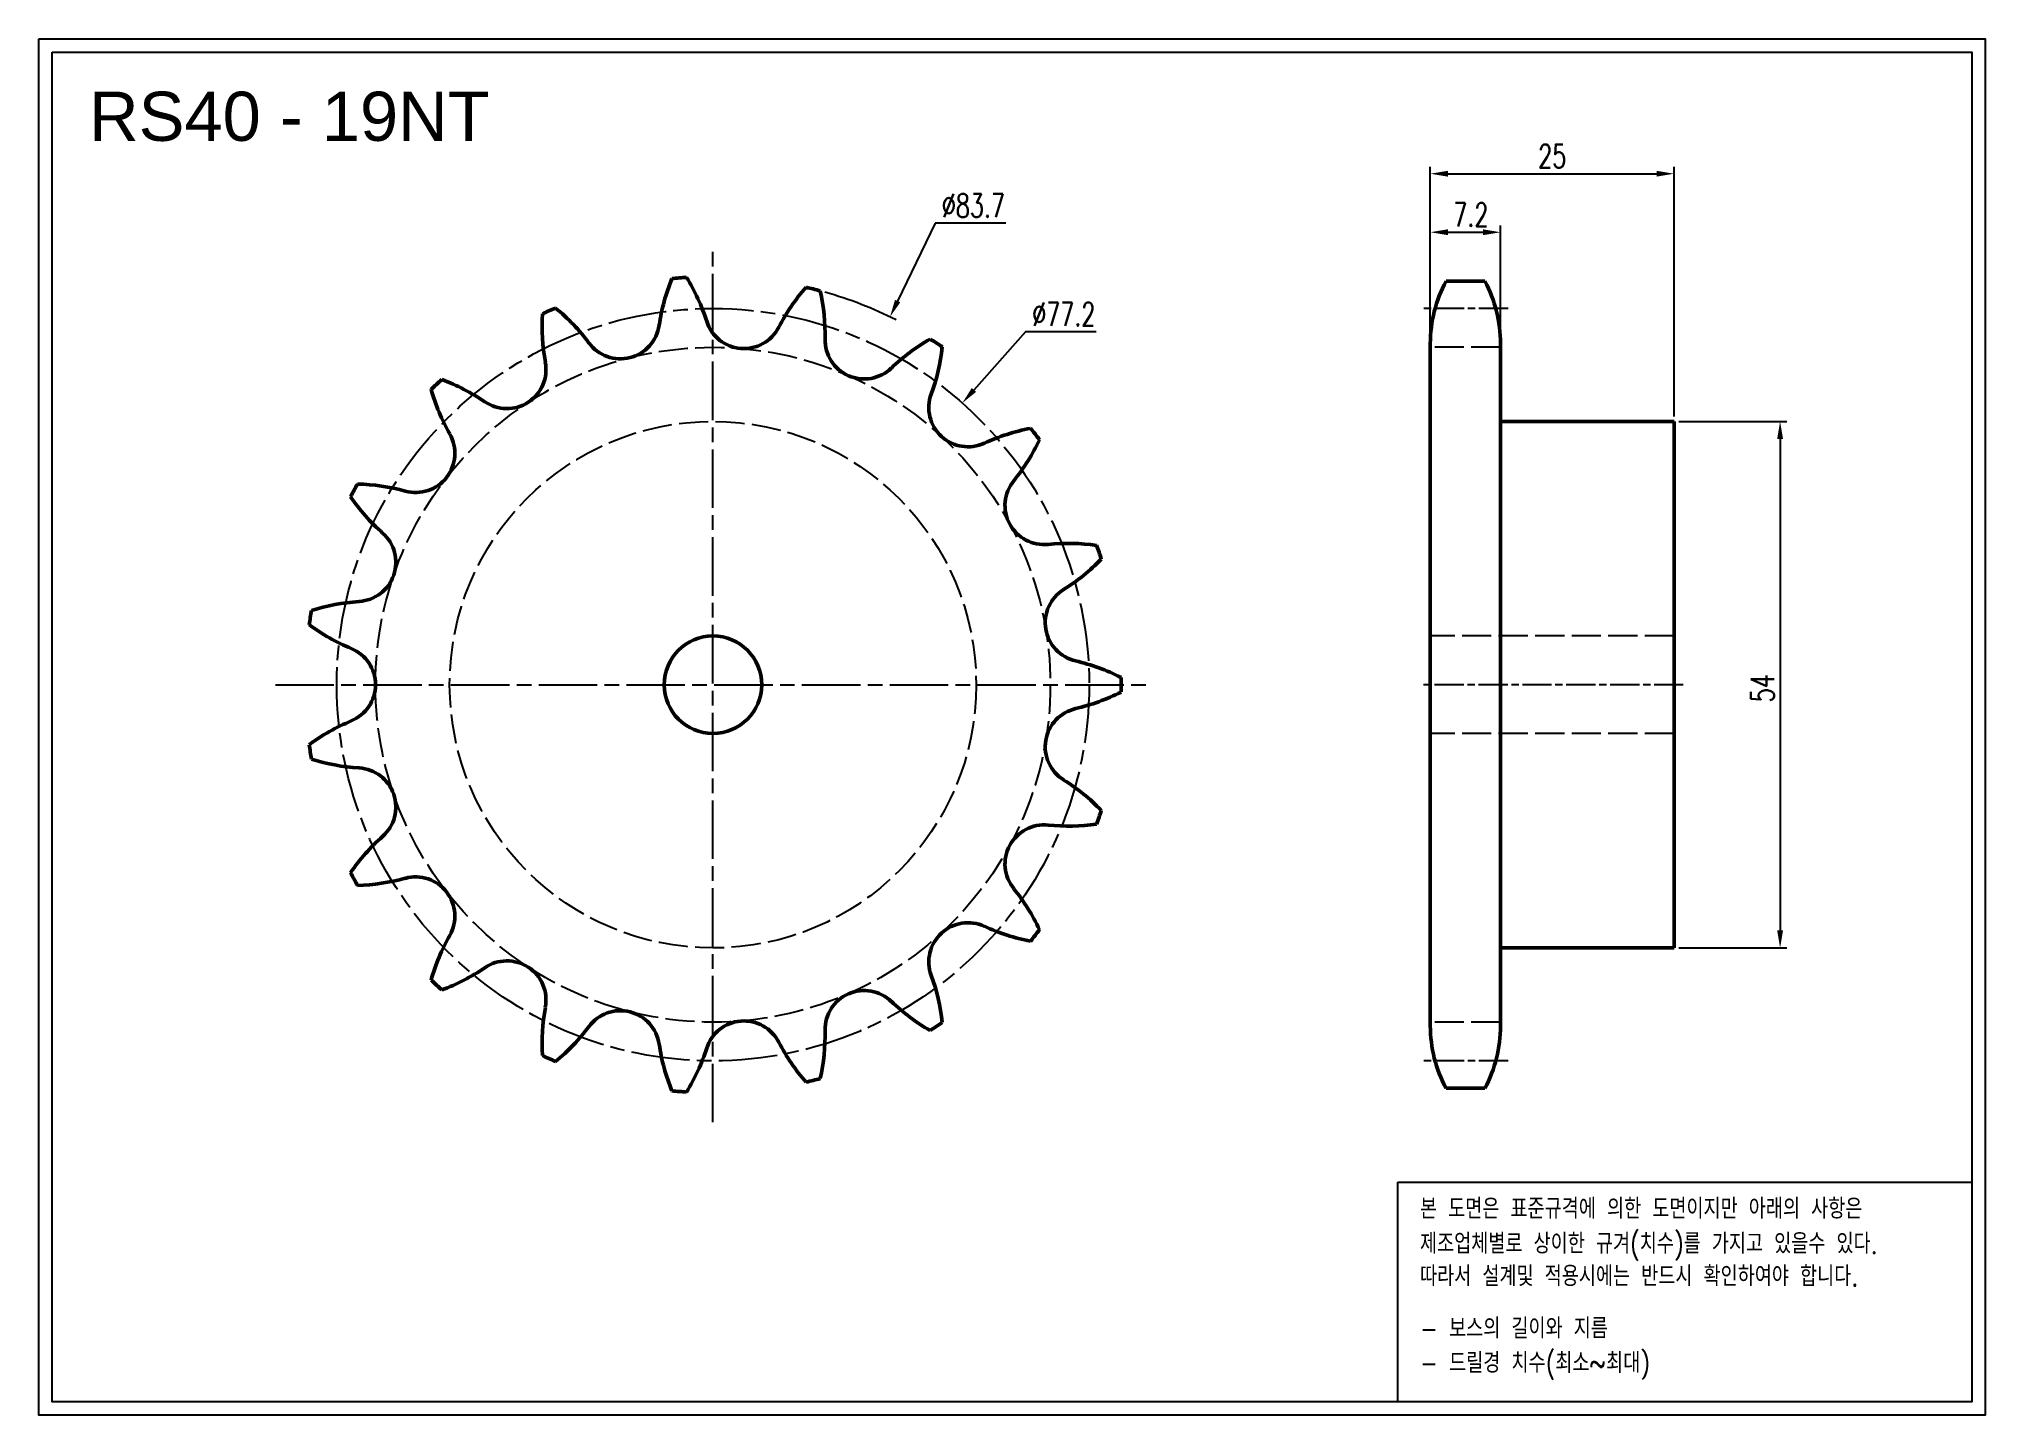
# Model space of a CAD drawing. Header units: millimetres. Extents: x -19956 to -19757, y 1089 to 1230.
import ezdxf

# ---------------------------------------------------------------- set-up
doc = ezdxf.new("R2010")
doc.units = ezdxf.units.MM
for name, pattern in [('AM_ISO02W050', [7.5, 6, -1.5]), ('AM_ISO02W050x2', [3.75, 3, -0.75]), ('AM_ISO08W050', [18, 12, -1.5, 3, -1.5]), ('AM_ISO08W050x2', [9, 6, -0.75, 1.5, -0.75])]:
    doc.linetypes.add(name, pattern=pattern)
for name, color, linetype, lineweight in [('AM_0N', 7, 'Continuous', 50), ('AM_3N', 6, 'AM_ISO02W050', 25), ('AM_7', 4, 'AM_ISO08W050', 25), ('AM_7N', 4, 'AM_ISO08W050', 25)]:
    doc.layers.add(name, color=color, linetype=linetype, lineweight=lineweight)
doc.layers.add('S-DIM', color=7, linetype='Continuous')
doc.styles.add('HAN', font='ROMANS.shx', dxfattribs={"width": 0.7, "bigfont": 'whgtxt.shx'})
doc.styles.add('HSG', font='SIMPLEX.shx', dxfattribs={"width": 0.7, "bigfont": 'HSG.shx'})
doc.styles.get("Standard").update_dxf_attribs({"font": 'arial.ttf'})
doc.dimstyles.new('APP3', dxfattribs={"dimtxt": 2.4, "dimasz": 1.8, "dimexe": 0.7, "dimexo": 0.5, "dimgap": 0.6, "dimtad": 1, "dimtoh": 1, "dimdec": 1, "dimrnd": 0.01, "dimzin": 9, "dimdsep": 46, "dimtxsty": 'HSG', "dimcen": 0, "dimclrd": 1, "dimclre": 1, "dimclrt": 256, "dimazin": 2, "dimtp": 1, "dimtm": 1, "dimtfac": 0.5, "dimtdec": 1, "dimtofl": 0, "dimtmove": 0, "dimatfit": 3, "dimfxl": 0, "dimtvp": 1, "dimtolj": 2, "dimlwd": -1, "dimlwe": -1, "dimarcsym": 0})
doc.dimstyles.new('APP3$0', dxfattribs={"dimtxt": 2.4, "dimasz": 1.8, "dimexe": 0.7, "dimexo": 0.5, "dimgap": 0.6, "dimtad": 1, "dimtoh": 1, "dimdec": 1, "dimrnd": 0.01, "dimzin": 9, "dimdsep": 46, "dimtxsty": 'HSG', "dimcen": 0, "dimclrd": 1, "dimclre": 1, "dimclrt": 256, "dimazin": 2, "dimtp": 1, "dimtm": 1, "dimtfac": 0.5, "dimtdec": 1, "dimtofl": 0, "dimtmove": 0, "dimatfit": 3, "dimfxl": 0, "dimtvp": 1, "dimtolj": 2, "dimlwd": -1, "dimlwe": -1, "dimarcsym": 0})

# ---------------------------------------------------------------- blocks, each defined once
blk = doc.blocks.new('*D1')
at = {"layer": 'Defpoints', "color": 0, "transparency": 16777216}
for p in [(-19869.05, 1201.62), (-19905.38, 1126.18)]:
    blk.add_point(p, dxfattribs=at)
at = {"layer": 'S-DIM', "color": 1, "transparency": 16777216}
for p, q in [((-19864.42, 1211.23), (-19868.27, 1203.24)), ((-19857.18, 1211.23), (-19864.42, 1211.23))]:
    blk.add_line(p, q, dxfattribs=at)
blk.add_arc((-19887.21, 1163.9), 41.86, 63.3319, 74.0834, dxfattribs=at)
blk.add_solid([(-19868.54, 1203.37), (-19868, 1203.11), (-19869.05, 1201.62)], dxfattribs=at)
at = {"layer": 'S-DIM', "transparency": 16777216, "insert": (-19860.5, 1213.03), "char_height": 2.4, "attachment_point": 5, "style": 'HSG'}
blk.add_mtext('\\A2;∅83.7', dxfattribs=at)
blk = doc.blocks.new('*D2')
at = {"layer": 'Defpoints', "color": 0, "transparency": 16777216}
for p in [(-19861.64, 1192.78), (-19912.79, 1135.02)]:
    blk.add_point(p, dxfattribs=at)
at = {"layer": 'S-DIM', "color": 1, "transparency": 16777216}
for p, q in [((-19855.15, 1200.09), (-19860.44, 1194.12)), ((-19847.91, 1200.09), (-19855.15, 1200.09))]:
    blk.add_line(p, q, dxfattribs=at)
blk.add_solid([(-19860.67, 1194.32), (-19860.22, 1193.93), (-19861.64, 1192.78)], dxfattribs=at)
at = {"layer": 'S-DIM', "transparency": 16777216, "insert": (-19851.23, 1201.89), "char_height": 2.4, "attachment_point": 5, "style": 'HSG'}
blk.add_mtext('\\A2;∅77.2', dxfattribs=at)
blk = doc.blocks.new('*D3')
at = {"layer": 'Defpoints', "color": 0, "transparency": 16777216}
for p in [(-19806.44, 1210.3), (-19813.64, 1198.5), (-19806.44, 1198.5)]:
    blk.add_point(p, dxfattribs=at)
at = {"layer": 'S-DIM', "color": 1, "transparency": 16777216}
for p, q in [((-19813.64, 1199), (-19813.64, 1211)), ((-19811.84, 1210.3), (-19808.24, 1210.3)), ((-19806.44, 1199), (-19806.44, 1211))]:
    blk.add_line(p, q, dxfattribs=at)
for points in [[(-19811.84, 1210.6), (-19811.84, 1210), (-19813.64, 1210.3)], [(-19808.24, 1210.6), (-19808.24, 1210), (-19806.44, 1210.3)]]:
    blk.add_solid(points, dxfattribs=at)
at = {"layer": 'S-DIM', "transparency": 16777216, "insert": (-19809.48, 1212.1), "char_height": 2.4, "attachment_point": 5, "style": 'HSG'}
blk.add_mtext('\\A2;7.2', dxfattribs=at)
blk = doc.blocks.new('*D4')
at = {"layer": 'Defpoints', "color": 0, "transparency": 16777216}
for p in [(-19788.64, 1216.3), (-19813.64, 1198.5), (-19788.64, 1190.9)]:
    blk.add_point(p, dxfattribs=at)
at = {"layer": 'S-DIM', "color": 1, "transparency": 16777216}
for p, q in [((-19813.64, 1199), (-19813.64, 1217)), ((-19811.84, 1216.3), (-19790.44, 1216.3)), ((-19788.64, 1191.4), (-19788.64, 1217))]:
    blk.add_line(p, q, dxfattribs=at)
for points in [[(-19811.84, 1216.6), (-19811.84, 1216), (-19813.64, 1216.3)], [(-19790.44, 1216.6), (-19790.44, 1216), (-19788.64, 1216.3)]]:
    blk.add_solid(points, dxfattribs=at)
at = {"layer": 'S-DIM', "transparency": 16777216, "insert": (-19801.14, 1218.1), "char_height": 2.4, "attachment_point": 5, "style": 'HSG'}
blk.add_mtext('\\A2;25', dxfattribs=at)
blk = doc.blocks.new('*D5')
at = {"layer": 'Defpoints', "color": 0, "transparency": 16777216}
for p in [(-19788.64, 1190.9), (-19788.64, 1136.9), (-19777.77, 1136.9)]:
    blk.add_point(p, dxfattribs=at)
at = {"layer": 'S-DIM', "color": 1, "transparency": 16777216}
for p, q in [((-19788.14, 1190.9), (-19777.07, 1190.9)), ((-19777.77, 1189.1), (-19777.77, 1138.7)), ((-19788.14, 1136.9), (-19777.07, 1136.9))]:
    blk.add_line(p, q, dxfattribs=at)
for points in [[(-19778.07, 1189.1), (-19777.47, 1189.1), (-19777.77, 1190.9)], [(-19778.07, 1138.7), (-19777.47, 1138.7), (-19777.77, 1136.9)]]:
    blk.add_solid(points, dxfattribs=at)
at = {"layer": 'S-DIM', "transparency": 16777216, "insert": (-19779.57, 1163.54), "char_height": 2.4, "attachment_point": 5, "rotation": 90, "style": 'HSG'}
blk.add_mtext('\\A2;54', dxfattribs=at)

msp = doc.modelspace()

# ---------------------------------------------------------------- linework, layer by layer
for points in [[(-19956.33, 1230.12), (-19756.75, 1230.12), (-19756.75, 1089), (-19956.33, 1089)], [(-19954.99, 1228.78), (-19758.09, 1228.78), (-19758.09, 1090.35), (-19954.99, 1090.35)]]:
    msp.add_lwpolyline(points, close=True)
at = {"color": 6}
msp.add_lwpolyline([(-19816.97, 1112.9), (-19758.09, 1112.9), (-19758.09, 1090.35), (-19816.97, 1090.35)], close=True, dxfattribs=at)
at = {"layer": 'AM_0N'}
for p, q in [((-19812.02, 1205.28), (-19808.05, 1205.28)), ((-19813.64, 1198.88), (-19813.64, 1128.91)), ((-19806.44, 1198.88), (-19806.44, 1128.91)), ((-19806.44, 1190.9), (-19788.64, 1190.9)), ((-19788.64, 1190.9), (-19788.64, 1136.9)), ((-19806.44, 1136.9), (-19788.64, 1136.9)), ((-19812.02, 1122.51), (-19808.05, 1122.51))]:
    msp.add_line(p, q, dxfattribs=at)
msp.add_circle((-19887.21, 1163.9), 5, dxfattribs=at)
for centre, radius, start, end in [((-19872.89, 1197.92), 20.03, 157.6224, 171.8421), ((-19887.21, 1163.9), 41.86, 93.7151, 95.7586), ((-19906.94, 1195.1), 20.03, 17.6316, 31.8512), ((-19862.62, 1191.43), 20.03, 138.6751, 152.8947), ((-19887.21, 1163.9), 41.86, 74.7677, 76.8112), ((-19895.74, 1199.82), 20.03, 358.6842, 12.9039), ((-19800.14, 1198.88), 13.5, 151.7009, 180), ((-19819.94, 1198.88), 13.5, 0, 28.2991), ((-19884.71, 1200.73), 20.03, 176.5698, 190.7895), ((-19887.21, 1163.9), 41.86, 112.6625, 114.7059), ((-19916.01, 1187), 20.03, 36.5789, 50.7986), ((-19896.7, 1201.33), 4.01, 216.5789, 351.8421), ((-19884.03, 1202.38), 4.01, 197.6316, 332.8947), ((-19871.7, 1199.26), 4.01, 178.6842, 313.9474), ((-19855.01, 1181.95), 20.03, 119.7277, 133.9474), ((-19887.21, 1163.9), 41.86, 55.8204, 57.8638), ((-19883.62, 1200.64), 20.03, 339.7368, 353.9565), ((-19908.34, 1196.23), 4.01, 235.5263, 10.7895), ((-19887.21, 1163.9), 41.86, 131.6099, 133.6533), ((-19896.81, 1199.55), 20.03, 195.5172, 209.7368), ((-19921.95, 1176.4), 20.03, 55.5263, 69.746), ((-19861.06, 1192.31), 4.01, 159.7368, 295), ((-19917.69, 1187.62), 4.01, 254.4737, 29.7368), ((-19850.9, 1170.51), 20.03, 100.7803, 115), ((-19887.21, 1163.9), 41.86, 36.873, 38.9165), ((-19871.88, 1197.48), 20.03, 320.7895, 335.0091), ((-19887.21, 1163.9), 41.86, 150.5572, 152.6007), ((-19924.13, 1164.45), 20.03, 74.4737, 88.6933), ((-19853.25, 1182.28), 4.01, 140.7895, 276.0526), ((-19907.86, 1194.5), 20.03, 214.4645, 228.6842), ((-19923.74, 1176.44), 4.01, 273.4211, 48.6842), ((-19850.71, 1158.36), 20.03, 81.833, 96.0526), ((-19887.21, 1163.9), 41.86, 17.9256, 19.9691), ((-19861.81, 1190.68), 20.03, 301.8421, 316.0618), ((-19849.12, 1170.25), 4.01, 121.8421, 257.1053), ((-19922.31, 1152.43), 20.03, 93.4211, 107.6407), ((-19887.21, 1163.9), 41.86, 169.5046, 171.548), ((-19916.68, 1186.14), 20.03, 233.4119, 247.6316), ((-19925.83, 1163.9), 4.01, 292.3684, 67.6316), ((-19854.49, 1146.81), 20.03, 62.8856, 77.1053), ((-19887.21, 1163.9), 41.86, 358.9783, 1.0217), ((-19854.49, 1180.98), 20.03, 282.8947, 297.1144), ((-19916.68, 1141.66), 20.03, 112.3684, 126.5881), ((-19849.12, 1157.54), 4.01, 102.8947, 238.1579), ((-19887.21, 1163.9), 41.86, 188.452, 190.4954), ((-19922.31, 1175.36), 20.03, 252.3593, 266.5789), ((-19923.74, 1151.36), 4.01, 311.3158, 86.5789), ((-19861.81, 1137.11), 20.03, 43.9382, 58.1579), ((-19887.21, 1163.9), 41.86, 340.0309, 342.0744), ((-19907.86, 1133.29), 20.03, 131.3158, 145.5355), ((-19853.25, 1145.52), 4.01, 83.9474, 219.2105), ((-19850.71, 1169.43), 20.03, 263.9474, 278.167), ((-19887.21, 1163.9), 41.86, 207.3993, 209.4428), ((-19924.13, 1163.35), 20.03, 271.3067, 285.5263), ((-19917.69, 1140.18), 4.01, 330.2632, 105.5263), ((-19871.88, 1130.31), 20.03, 24.9909, 39.2105), ((-19896.81, 1128.25), 20.03, 150.2632, 164.4828), ((-19861.06, 1135.48), 4.01, 65, 200.2632), ((-19850.9, 1157.28), 20.03, 245, 259.2197), ((-19887.21, 1163.9), 41.86, 321.0835, 323.127), ((-19921.95, 1151.39), 20.03, 290.254, 304.4737), ((-19908.34, 1131.57), 4.01, 349.2105, 124.4737), ((-19883.62, 1127.15), 20.03, 6.0435, 20.2632), ((-19887.21, 1163.9), 41.86, 226.3467, 228.3901), ((-19871.7, 1128.53), 4.01, 46.0526, 181.3158), ((-19884.71, 1127.06), 20.03, 169.2105, 183.4302), ((-19896.7, 1126.46), 4.01, 8.1579, 143.4211), ((-19855.01, 1145.84), 20.03, 226.0526, 240.2723), ((-19916.01, 1140.79), 20.03, 309.2014, 323.4211), ((-19884.03, 1125.41), 4.01, 27.1053, 162.3684), ((-19895.74, 1127.98), 20.03, 347.0961, 1.3158), ((-19887.21, 1163.9), 41.86, 302.1362, 304.1796), ((-19800.14, 1128.91), 13.5, 180, 208.2991), ((-19819.94, 1128.91), 13.5, 331.7009, 0), ((-19887.21, 1163.9), 41.86, 245.2941, 247.3375), ((-19872.89, 1129.87), 20.03, 188.1579, 202.3776), ((-19906.94, 1132.69), 20.03, 328.1488, 342.3684), ((-19862.62, 1136.37), 20.03, 207.1053, 221.3249), ((-19887.21, 1163.9), 41.86, 264.2414, 266.2849), ((-19887.21, 1163.9), 41.86, 283.1888, 285.2323)]:
    msp.add_arc(centre, radius, start, end, dxfattribs=at)
at = {"layer": 'AM_3N', "linetype": 'AM_ISO02W050x2'}
for p, q in [((-19806.44, 1198.5), (-19813.64, 1198.5)), ((-19806.44, 1129.29), (-19813.64, 1129.29))]:
    msp.add_line(p, q, dxfattribs=at)
at = {"layer": 'AM_3N', "color": 2, "linetype": 'AM_ISO02W050x2'}
for p, q in [((-19788.64, 1168.9), (-19813.64, 1168.9)), ((-19788.64, 1158.9), (-19813.64, 1158.9))]:
    msp.add_line(p, q, dxfattribs=at)
at = {"layer": 'AM_3N', "linetype": 'AM_ISO02W050x2'}
msp.add_circle((-19887.21, 1163.9), 34.6, dxfattribs=at)
at = {"layer": 'AM_3N', "color": 2, "linetype": 'AM_ISO02W050x2'}
msp.add_circle((-19887.21, 1163.9), 27, dxfattribs=at)
at = {"layer": 'AM_7', "linetype": 'AM_ISO08W050x2'}
msp.add_circle((-19887.21, 1163.9), 38.58, dxfattribs=at)
at = {"layer": 'AM_7N', "linetype": 'AM_ISO08W050x2'}
for p, q in [((-19887.21, 1119.03), (-19887.21, 1208.76)), ((-19932.08, 1163.9), (-19842.35, 1163.9))]:
    msp.add_line(p, q, dxfattribs=at)
at = {"layer": 'AM_7N', "linetype": 'AM_ISO08W050x2', "ltscale": 0.5}
for p, q in [((-19805.67, 1202.48), (-19814.4, 1202.48)), ((-19787.7, 1163.9), (-19814.4, 1163.9)), ((-19805.67, 1125.32), (-19814.4, 1125.32))]:
    msp.add_line(p, q, dxfattribs=at)

# ---------------------------------------------------------------- texts
msp.add_text('RS40 - 19NT', height=5.04).set_placement((-19951.19, 1219.67))
at = {"color": 6, "style": 'HAN', "width": 0.8}
for s, p in [('본 도면은 표준규격에 의한 도면이지만 아래의 사항은', (-19814.7, 1109.14)), ('제조업체별로 상이한 규겨(치수)를 가지고 있을수 있다.', (-19814.7, 1105.56)), ('따라서 설계및 적용시에는 반드시 확인하여야 합니다.', (-19814.7, 1102.22)), ('- 보스의 길이와 지름', (-19814.7, 1096.86)), ('- 드릴경 치수(최소~최대)', (-19814.7, 1093.33))]:
    msp.add_text(s, height=2.0703, dxfattribs=at).set_placement(p)

# ---------------------------------------------------------------- dimensions: what is measured, and where the dimension line sits
at = {"layer": 'S-DIM'}
dim = msp.add_linear_dim(base=(-19788.64, 1216.3), p1=(-19813.64, 1198.5), p2=(-19788.64, 1190.9), dimstyle='APP3$0', dxfattribs=at)
dim.commit()
dim.dimension.update_dxf_attribs({"geometry": '*D4', "text_midpoint": (-19801.14, 1218.1)})
at = {"layer": 'S-DIM', "color": 3}
for p1, p2, picture, middle in [((-19905.38, 1126.18), (-19869.05, 1201.62), '*D1', (-19860.5, 1211.23)), ((-19912.79, 1135.02), (-19861.64, 1192.78), '*D2', (-19851.23, 1200.09))]:
    dim = msp.add_diameter_dim_2p(p1=p1, p2=p2, dimstyle='APP3', dxfattribs=at)
    dim.commit()
    dim.dimension.update_dxf_attribs({"geometry": picture, "text_midpoint": middle, "dimtype": 131})
at = {"layer": 'S-DIM'}
dim = msp.add_linear_dim(base=(-19806.44, 1210.3), p1=(-19813.64, 1198.5), p2=(-19806.44, 1198.5), dimstyle='APP3$0', dxfattribs=at)
dim.commit()
dim.dimension.update_dxf_attribs({"geometry": '*D3', "text_midpoint": (-19809.48, 1210.3), "dimtype": 128})
dim = msp.add_linear_dim(base=(-19777.77, 1136.9), p1=(-19788.64, 1190.9), p2=(-19788.64, 1136.9), angle=90, dimstyle='APP3$0', dxfattribs=at)
dim.commit()
dim.dimension.update_dxf_attribs({"geometry": '*D5', "text_midpoint": (-19777.77, 1163.54), "dimtype": 128})

doc.saveas('drawing.dxf')
